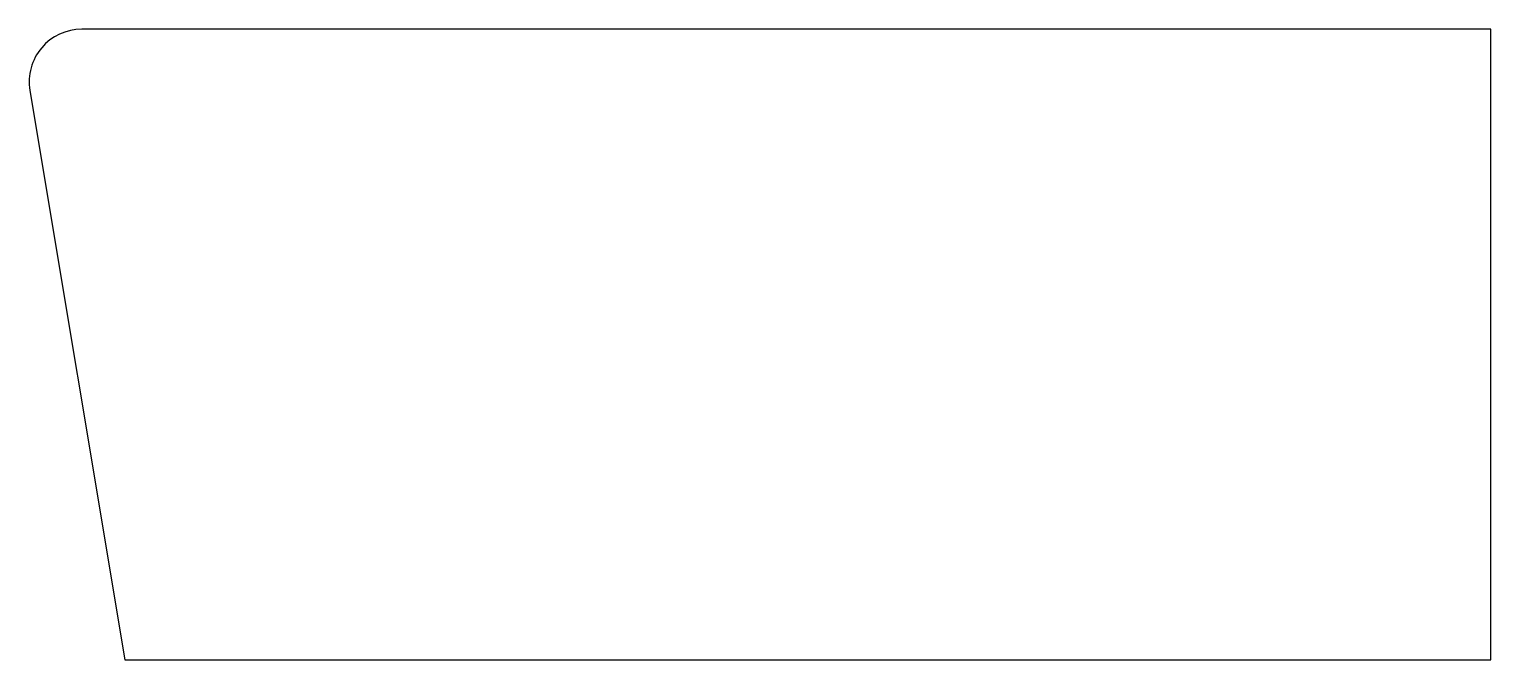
# Model space of a CAD drawing. Header units: inches. Extents: x -13.9 to 0, y 0 to 6.
import ezdxf

# ---------------------------------------------------------------- set-up
doc = ezdxf.new("R2010")
doc.units = ezdxf.units.IN
doc.header["$MEASUREMENT"] = 0

msp = doc.modelspace()

# ---------------------------------------------------------------- linework, layer by layer
msp.add_lwpolyline([(0, 0), (0, 6), (-13.41, 6, 0.463455), (-13.903, 5.418), (-13, 0)], format="xyb", close=True)

doc.saveas('drawing.dxf')
